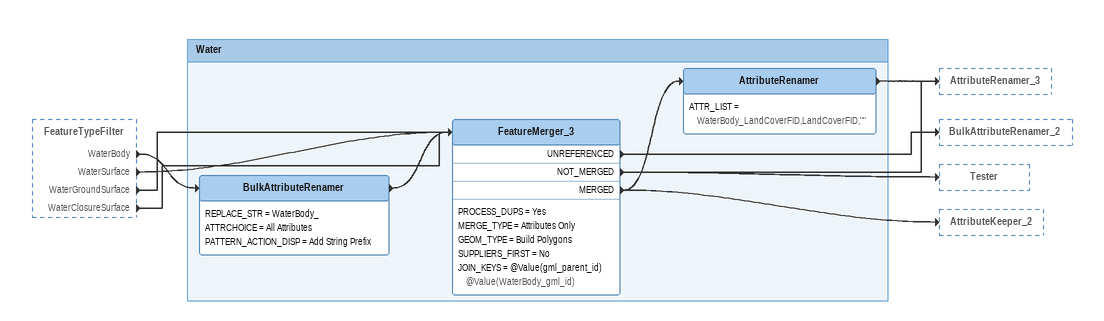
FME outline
FeatureTypeFilter [outside]
    WaterBody -> BulkAttributeRenamer
    WaterSurface -> FeatureMerger_3
    WaterGroundSurface -> FeatureMerger_3
    WaterClosureSurface -> FeatureMerger_3

Bookmark: Water
BulkAttributeRenamer
    REPLACE_STR = WaterBody_
    ATTRCHOICE = All Attributes
    PATTERN_ACTION_DISP = Add String Prefix
    -> FeatureMerger_3
FeatureMerger_3
    PROCESS_DUPS = Yes
    MERGE_TYPE = Attributes Only
    GEOM_TYPE = Build Polygons
    SUPPLIERS_FIRST = No
    JOIN_KEYS = @Value(gml_parent_id) @Value(WaterBody_gml_id)
    UNREFERENCED -> BulkAttributeRenamer_2
    NOT_MERGED -> AttributeRenamer_3
    NOT_MERGED -> Tester
    MERGED -> AttributeRenamer
    MERGED -> AttributeKeeper_2
AttributeRenamer
    ATTR_LIST = WaterBody_LandCoverFID,LandCoverFID,""
    -> AttributeRenamer_3
